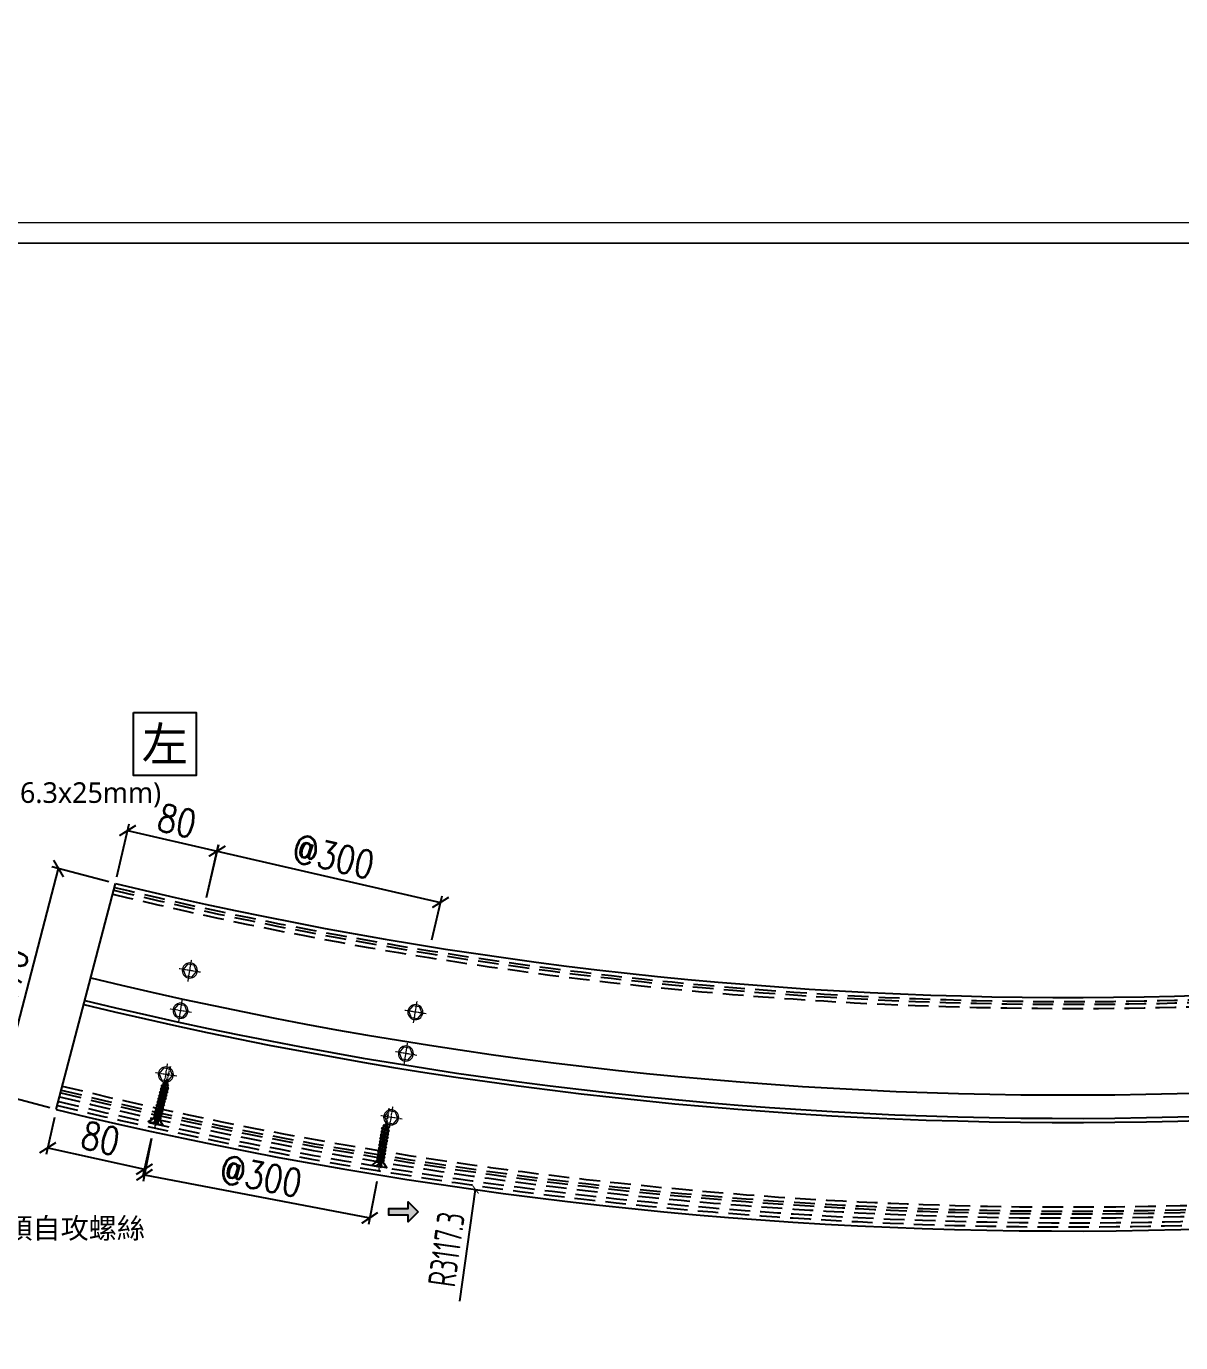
# Model space of a CAD drawing. Extents: x -3378 to 102197, y -3799 to 48702.
# Drawn here: x 16014 to 16854, y -1837 to -879 of the extents above; entities that cross this region are included whole.
import ezdxf
from ezdxf import colors
from ezdxf.entities.mleader import LeaderData, LeaderLine
from ezdxf.enums import TextEntityAlignment as Align
from ezdxf.math import Vec2, Vec3

# ---------------------------------------------------------------- set-up
doc = ezdxf.new("R2010")
doc.units = 0
doc.set_wipeout_variables(frame=1)
for name, pattern in [('CEN1', [9, 6, -1, 1, -1]), ('CENTER', [2, 1.25, -0.25, 0.25, -0.25]), ('DASH', [0.35, 0.25, -0.1]), ('HIDDEN', [0.375, 0.25, -0.125])]:
    doc.linetypes.add(name, pattern=pattern)
for name, color, linetype in [('ARR', 6, 'Continuous'), ('BZ_标注', 4, 'Continuous'), ('DIM', 173, 'Continuous'), ('GM_ANNO_LABL', 4, 'Continuous'), ('GM_ANNO_TEXT', 7, 'Continuous'), ('螺絲 固定五金 FASTENERS', 124, 'Continuous'), ('螺絲、螺栓', 4, 'Continuous'), ('金屬面材 METAL PANEL', 2, 'Continuous'), ('隱藏線 HIDDEN', 8, 'HIDDEN')]:
    doc.layers.add(name, color=color, linetype=linetype)
doc.layers.add('GM_CNST', color=171, linetype='Continuous', lineweight=5, plot=False)
doc.layers.add('GM_SCEW', color=6, linetype='Continuous', lineweight=5)
doc.styles.add('CHINESE', font='ros1.shx', dxfattribs={"width": 0.75, "bigfont": 'hztxt.shx'})
doc.styles.add('GM', font='')
doc.styles.add('GM_ANNO_TEXT', font='simplex.shx', dxfattribs={"width": 0.8})
doc.styles.get('GM').set_extended_font_data('Microsoft JhengHei')
doc.dimstyles.new('F-05', dxfattribs={"dimscale": 5, "dimtxt": 4, "dimasz": 1, "dimexe": 1, "dimexo": 1, "dimgap": 1, "dimtad": 1, "dimdec": 1, "dimzin": 12, "dimdsep": 46, "dimtxsty": 'CHINESE', "dimblk": 'ARCHTICK', "dimcen": 0, "dimclrd": 4, "dimclre": 4, "dimclrt": 1, "dimadec": 0, "dimazin": 3, "dimtfac": 1, "dimtdec": 1, "dimtix": 1, "dimtofl": 0, "dimtmove": 2, "dimatfit": 3, "dimfxl": 1, "dimtolj": 1, "dimtzin": 0, "dimarcsym": 0})
doc.dimstyles.new('GM_DIM', dxfattribs={"dimscale": 0, "dimtxt": 20, "dimasz": 10, "dimexe": 5, "dimexo": 5, "dimgap": 5, "dimtad": 1, "dimdec": 0, "dimdsep": 46, "dimtxsty": 'GM_ANNO_TEXT', "dimblk": 'ARCHTICK', "dimcen": 0, "dimclrd": 4, "dimclre": 4, "dimclrt": 10, "dimadec": 0, "dimazin": 2, "dimtfac": 1, "dimtdec": 0, "dimtix": 1, "dimtofl": 0, "dimtmove": 2, "dimatfit": 3, "dimfxl": 1.5, "dimarcsym": 1})

# ---------------------------------------------------------------- blocks, each defined once
blk = doc.blocks.new('_ArchTick')
at = {"color": 0, "linetype": 'ByBlock', "const_width": 0.15}
blk.add_lwpolyline([(-0.5, -0.5), (0.5, 0.5)], dxfattribs=at)
blk = doc.blocks.new('*D1419')
at = {"layer": 'Defpoints', "color": 0, "transparency": 16777216}
for p in [(16037.55, -1492.13), (16078.95, -1502.96), (16035.94, -1667.43)]:
    blk.add_point(p, dxfattribs=at)
at = {"layer": 'DIM', "color": 4, "lineweight": -2, "transparency": 16777216}
for p, q in [((15994.53, -1656.6), (16037.55, -1492.13)), ((16074.11, -1501.7), (16032.71, -1490.87)), ((16031.1, -1666.17), (15989.7, -1655.34))]:
    blk.add_line(p, q, dxfattribs=at)
at = {"layer": 'DIM', "color": 4, "lineweight": -2, "transparency": 16777216, "xscale": 10, "yscale": 10, "zscale": 10}
for p, rotation in [((16037.55, -1492.13), 75.34429539571796), ((15994.53, -1656.6), 255.3442953957179)]:
    blk.add_blockref('_ArchTick', p, dxfattribs=dict(at, rotation=rotation))
at = {"layer": 'DIM', "color": 10, "transparency": 16777216, "insert": (16001.53, -1570.57), "char_height": 20, "attachment_point": 5, "rotation": 75.3443, "style": 'GM_ANNO_TEXT'}
blk.add_mtext('170', dxfattribs=at)
blk = doc.blocks.new('m6六角自攻(平面)')
at = {"linetype": 'CENTER'}
for p, q in [((8, 0), (-8, 0)), ((0, -8), (0, 8))]:
    blk.add_line(p, q, dxfattribs=at)
blk.add_lwpolyline([(0, 4.95), (4.29, 2.47), (4.29, -2.47), (0, -4.95), (-4.29, -2.47), (-4.29, 2.47)], close=True)
blk.add_circle((0, 0), 5.5)
blk = doc.blocks.new('*D1421')
at = {"layer": 'Defpoints', "color": 0, "transparency": 16777216}
for p in [(16152.94, -1479.46), (16078.95, -1502.96), (16144.09, -1517.95)]:
    blk.add_point(p, dxfattribs=at)
at = {"layer": 'DIM', "color": 4, "lineweight": -2, "transparency": 16777216}
for p, q in [((16080.07, -1498.09), (16088.93, -1459.59)), ((16087.81, -1464.47), (16152.94, -1479.46)), ((16145.21, -1513.08), (16154.07, -1474.58))]:
    blk.add_line(p, q, dxfattribs=at)
at = {"layer": 'DIM', "color": 4, "lineweight": -2, "transparency": 16777216, "xscale": 10, "yscale": 10, "zscale": 10}
for p, rotation in [((16087.81, -1464.47), 167.0401065204466), ((16152.94, -1479.46), 347.0401065204466)]:
    blk.add_blockref('_ArchTick', p, dxfattribs=dict(at, rotation=rotation))
at = {"layer": 'DIM', "color": 10, "transparency": 16777216, "insert": (16123.74, -1457.34), "char_height": 20, "attachment_point": 5, "rotation": 347.04011, "style": 'GM_ANNO_TEXT'}
blk.add_mtext('80', dxfattribs=at)
blk = doc.blocks.new('*D1422')
at = {"layer": 'Defpoints', "color": 0, "transparency": 16777216}
for p in [(16144.09, -1517.95), (16315.43, -1516.77), (16308.04, -1548.95)]:
    blk.add_point(p, dxfattribs=at)
at = {"layer": 'DIM', "color": 4, "lineweight": -2, "transparency": 16777216}
for p, q in [((16145.2, -1513.08), (16154.03, -1474.6)), ((16152.91, -1479.48), (16315.43, -1516.77)), ((16309.16, -1544.08), (16316.55, -1511.89))]:
    blk.add_line(p, q, dxfattribs=at)
at = {"layer": 'DIM', "color": 4, "lineweight": -2, "transparency": 16777216, "xscale": 10, "yscale": 10, "zscale": 10}
for p, rotation in [((16152.91, -1479.48), 167.0768688754306), ((16315.43, -1516.77), 347.0768688754307)]:
    blk.add_blockref('_ArchTick', p, dxfattribs=dict(at, rotation=rotation))
at = {"layer": 'DIM', "color": 10, "transparency": 16777216, "insert": (16237.53, -1483.5), "char_height": 20, "attachment_point": 5, "rotation": 347.07687, "style": 'GM_ANNO_TEXT'}
blk.add_mtext('@300', dxfattribs=at)
blk = doc.blocks.new('A$C4E2A2353')
at = {"layer": 'ARR', "color": 0, "linetype": 'CEN1', "ltscale": 0.5}
blk.add_line((42.86, 0), (-3.62, 0), dxfattribs=at)
at = {"layer": 'ARR', "color": 0, "linetype": 'ByBlock', "ltscale": 0.3}
for p, q in [((0.3, -5.3), (0.3, 5.3)), ((3.1, -2.5), (3.1, 2.5)), ((4.38, 2.15), (3.1, 2.15)), ((3.1, 1.24), (3.82, -2.16)), ((4.71, 2.87), (4.38, 2.15)), ((4.38, 2.15), (5.3, -2.16)), ((4.43, 1.96), (5.34, -2.36)), ((5.34, 2.15), (4.71, 2.87)), ((4.71, 2.87), (5.93, -2.88)), ((4.89, 2.06), (5.8, -2.26)), ((6.82, 2.15), (5.34, 2.15)), ((5.34, 2.15), (6.26, -2.16)), ((5.34, 2.15), (6.26, -2.16)), ((7.15, 2.87), (6.82, 2.15)), ((6.82, 2.15), (7.74, -2.16)), ((6.86, 1.96), (7.78, -2.36)), ((7.78, 2.15), (7.15, 2.87)), ((7.15, 2.87), (8.37, -2.88)), ((7.32, 2.06), (8.24, -2.26)), ((9.26, 2.15), (7.78, 2.15)), ((7.78, 2.15), (8.7, -2.16)), ((7.78, 2.15), (8.7, -2.16)), ((9.59, 2.87), (9.26, 2.15)), ((9.26, 2.15), (10.17, -2.16)), ((9.3, 1.96), (10.21, -2.36)), ((10.22, 2.15), (9.59, 2.87)), ((9.59, 2.87), (10.81, -2.88)), ((9.76, 2.06), (10.67, -2.26)), ((11.7, 2.15), (10.22, 2.15)), ((10.22, 2.15), (11.13, -2.16)), ((10.22, 2.15), (11.13, -2.16)), ((12.02, 2.87), (11.7, 2.15)), ((11.7, 2.15), (12.61, -2.16)), ((11.74, 1.96), (12.65, -2.36)), ((12.66, 2.15), (12.02, 2.87)), ((12.02, 2.87), (13.24, -2.88)), ((12.2, 2.06), (13.11, -2.26)), ((14.13, 2.15), (12.66, 2.15)), ((12.66, 2.15), (13.57, -2.16)), ((12.66, 2.15), (13.57, -2.16)), ((14.46, 2.87), (14.13, 2.15)), ((14.13, 2.15), (15.05, -2.16)), ((14.18, 1.96), (15.09, -2.36)), ((15.09, 2.15), (14.46, 2.87)), ((14.46, 2.87), (15.68, -2.88)), ((14.64, 2.06), (15.55, -2.26)), ((16.57, 2.15), (15.09, 2.15)), ((15.09, 2.15), (16.01, -2.16)), ((15.09, 2.15), (16.01, -2.16)), ((16.9, 2.87), (16.57, 2.15)), ((16.57, 2.15), (17.49, -2.16)), ((16.61, 1.96), (17.53, -2.36)), ((17.53, 2.15), (16.9, 2.87)), ((16.9, 2.87), (18.12, -2.88)), ((17.07, 2.06), (17.99, -2.26)), ((19.01, 2.15), (17.53, 2.15)), ((17.53, 2.15), (18.45, -2.16)), ((17.53, 2.15), (18.45, -2.16)), ((19.34, 2.87), (19.01, 2.15)), ((19.01, 2.15), (19.92, -2.16)), ((19.05, 1.96), (19.96, -2.36)), ((19.97, 2.15), (19.34, 2.87)), ((19.34, 2.87), (20.56, -2.88)), ((19.51, 2.06), (20.42, -2.26)), ((21.45, 2.15), (19.97, 2.15)), ((19.97, 2.15), (20.88, -2.16)), ((19.97, 2.15), (20.88, -2.16)), ((21.77, 2.87), (21.45, 2.15)), ((21.77, 2.87), (21.45, 2.15)), ((21.45, 2.15), (22.36, -2.16)), ((21.45, 2.15), (22.36, -2.16)), ((21.49, 1.96), (22.4, -2.36)), ((21.49, 1.96), (22.4, -2.36)), ((22.41, 2.15), (21.77, 2.87)), ((21.77, 2.87), (22.99, -2.88)), ((22.41, 2.15), (21.77, 2.87)), ((21.77, 2.87), (22.99, -2.88)), ((21.95, 2.06), (22.86, -2.26)), ((21.95, 2.06), (22.86, -2.26)), ((23.88, 2.15), (22.41, 2.15)), ((22.41, 2.15), (23.32, -2.16)), ((23.88, 2.15), (22.41, 2.15)), ((22.41, 2.15), (23.32, -2.16)), ((22.41, 2.15), (23.32, -2.16)), ((22.41, 2.15), (23.32, -2.16)), ((24.21, 2.87), (23.88, 2.15)), ((24.21, 2.87), (23.88, 2.15)), ((23.88, 2.15), (24.8, -2.16)), ((23.88, 2.15), (24.8, -2.16)), ((23.93, 1.96), (24.84, -2.36)), ((23.93, 1.96), (24.84, -2.36)), ((24.84, 2.15), (24.21, 2.87)), ((24.21, 2.87), (25.43, -2.88)), ((24.84, 2.15), (24.21, 2.87)), ((24.21, 2.87), (25.43, -2.88)), ((24.38, 2.06), (25.3, -2.26)), ((24.38, 2.06), (25.3, -2.26)), ((26.32, 2.15), (24.84, 2.15)), ((24.84, 2.15), (25.76, -2.16)), ((26.32, 2.15), (24.84, 2.15)), ((24.84, 2.15), (25.76, -2.16)), ((24.84, 2.15), (25.76, -2.16)), ((24.84, 2.15), (25.76, -2.16)), ((26.65, 2.87), (26.32, 2.15)), ((26.65, 2.87), (26.32, 2.15)), ((26.32, 2.15), (27.24, -2.16)), ((26.32, 2.15), (27.24, -2.16)), ((26.36, 1.96), (27.28, -2.36)), ((26.36, 1.96), (27.28, -2.36)), ((27.28, 2.15), (26.65, 2.87)), ((26.65, 2.87), (27.87, -2.88)), ((27.28, 2.15), (26.65, 2.87)), ((26.65, 2.87), (27.87, -2.88)), ((26.82, 2.06), (27.74, -2.26)), ((26.82, 2.06), (27.74, -2.26)), ((28.91, 1.45), (27.28, 2.15)), ((27.28, 2.15), (28.19, -2.16)), ((27.28, 2.15), (28.19, -2.16)), ((27.28, 2.15), (28.19, -2.16)), ((27.28, 2.15), (28.19, -2.16)), ((29.24, 2.17), (28.91, 1.45)), ((28.91, 1.45), (29.52, -1.46)), ((29.96, 0.99), (29.24, 2.17)), ((29.24, 2.17), (30.16, -2.18)), ((32.25, 0), (29.96, 1.25)), ((29.96, 0.99), (30.39, -1)), ((32.26, 0), (32.25, 0)), ((3.1, -1.02), (3.49, -2.88)), ((3.1, -2.44), (3.49, -2.88)), ((3.49, -2.88), (3.82, -2.16)), ((3.82, -2.16), (5.3, -2.16)), ((5.3, -2.16), (5.93, -2.88)), ((5.93, -2.88), (6.26, -2.16)), ((6.26, -2.16), (7.74, -2.16)), ((7.74, -2.16), (8.37, -2.88)), ((8.37, -2.88), (8.7, -2.16)), ((8.7, -2.16), (10.17, -2.16)), ((10.17, -2.16), (10.81, -2.88)), ((10.81, -2.88), (11.13, -2.16)), ((11.13, -2.16), (12.61, -2.16)), ((12.61, -2.16), (13.24, -2.88)), ((13.24, -2.88), (13.57, -2.16)), ((13.57, -2.16), (15.05, -2.16)), ((15.05, -2.16), (15.68, -2.88)), ((15.68, -2.88), (16.01, -2.16)), ((16.01, -2.16), (17.49, -2.16)), ((17.49, -2.16), (18.12, -2.88)), ((18.12, -2.88), (18.45, -2.16)), ((18.45, -2.16), (19.92, -2.16)), ((19.92, -2.16), (20.56, -2.88)), ((20.56, -2.88), (20.88, -2.16)), ((20.88, -2.16), (22.36, -2.16)), ((22.36, -2.16), (22.99, -2.88)), ((22.36, -2.16), (22.99, -2.88)), ((22.99, -2.88), (23.32, -2.16)), ((22.99, -2.88), (23.32, -2.16)), ((23.32, -2.16), (24.8, -2.16)), ((23.32, -2.16), (24.8, -2.16)), ((24.8, -2.16), (25.43, -2.88)), ((24.8, -2.16), (25.43, -2.88)), ((25.43, -2.88), (25.76, -2.16)), ((25.43, -2.88), (25.76, -2.16)), ((25.76, -2.16), (27.24, -2.16)), ((25.76, -2.16), (27.24, -2.16)), ((27.24, -2.16), (27.87, -2.88)), ((27.24, -2.16), (27.87, -2.88)), ((27.87, -2.88), (28.19, -2.16)), ((27.87, -2.88), (28.19, -2.16)), ((28.19, -2.16), (29.52, -1.46)), ((29.52, -1.46), (30.16, -2.18)), ((30.16, -2.18), (30.39, -1)), ((30.39, -1), (32.25, -0.01)), ((32.25, -0.01), (32.26, 0))]:
    blk.add_line(p, q, dxfattribs=at)
blk.add_lwpolyline([(3.1, 2.5), (0.3, 5.3), (0, 5.3), (0, -5.3), (0.3, -5.3), (3.1, -2.5)], dxfattribs=at)
blk.add_lwpolyline([(0, -1.61, 0.048054), (2.67, -0.68, 0.292428), (3.1, 0, 0.292428), (2.67, 0.68, 0.048054), (0, 1.61, 0.048054)], format="xyb", dxfattribs=at)
blk = doc.blocks.new('*U920')
at = {"layer": '螺絲、螺栓', "color": 0, "linetype": 'ByBlock', "xscale": -1, "rotation": 180}
blk.add_blockref('A$C4E2A2353', (0, 0), dxfattribs=at)
blk = doc.blocks.new('*D1367')
at = {"layer": 'Defpoints', "color": 0, "transparency": 16777216}
for p in [(16035.69, -1668.4), (16105.97, -1684.05), (16099.98, -1710.96)]:
    blk.add_point(p, dxfattribs=at)
at = {"layer": 'DIM', "color": 4, "lineweight": -2, "transparency": 16777216}
for p, q in [((16034.6, -1673.28), (16028.6, -1700.19)), ((16029.69, -1695.31), (16099.98, -1710.96)), ((16104.89, -1688.93), (16098.89, -1715.84))]:
    blk.add_line(p, q, dxfattribs=at)
at = {"layer": 'DIM', "color": 4, "lineweight": -2, "transparency": 16777216, "xscale": 10, "yscale": 10, "zscale": 10}
for p, rotation in [((16029.69, -1695.31), 167.4440055240021), ((16099.98, -1710.96), 347.444005524002)]:
    blk.add_blockref('_ArchTick', p, dxfattribs=dict(at, rotation=rotation))
at = {"layer": 'DIM', "color": 10, "transparency": 16777216, "insert": (16068.1, -1688.49), "char_height": 20, "attachment_point": 5, "rotation": 347.44401, "style": 'GM_ANNO_TEXT'}
blk.add_mtext('80', dxfattribs=at)
blk = doc.blocks.new('*D1368')
at = {"layer": 'Defpoints', "color": 0, "transparency": 16777216}
for p in [(16106.06, -1683.65), (16269.94, -1715), (16263.94, -1746.38)]:
    blk.add_point(p, dxfattribs=at)
at = {"layer": 'DIM', "color": 4, "lineweight": -2, "transparency": 16777216}
for p, q in [((16105.13, -1688.56), (16099.12, -1719.94)), ((16100.06, -1715.03), (16263.94, -1746.38)), ((16269, -1719.91), (16263, -1751.29))]:
    blk.add_line(p, q, dxfattribs=at)
at = {"layer": 'DIM', "color": 4, "lineweight": -2, "transparency": 16777216, "xscale": 10, "yscale": 10, "zscale": 10}
for p, rotation in [((16100.06, -1715.03), 169.1711594727385), ((16263.94, -1746.38), 349.1711594727384)]:
    blk.add_blockref('_ArchTick', p, dxfattribs=dict(at, rotation=rotation))
at = {"layer": 'DIM', "color": 10, "transparency": 16777216, "insert": (16184.82, -1715.97), "char_height": 20, "attachment_point": 5, "rotation": 349.17116, "style": 'GM_ANNO_TEXT'}
blk.add_mtext('@300', dxfattribs=at)
blk = doc.blocks.new('TK')
at = {"lineweight": 0}
blk.add_3dface([(3, 5), (415, 5), (415, 294), (3, 294)], dxfattribs=at)
at = {"layer": 'GM_CNST'}
blk.add_lwpolyline([(3, 294), (415, 294), (415, 30.55), (3, 30.55)], close=True, dxfattribs=at)
at = {"layer": 'GM_CNST', "linetype": 'Continuous', "lineweight": 0}
blk.add_3dface([(420, 0), (0, 0), (0, 297), (420, 297)], dxfattribs=at)
at = {"layer": 'GM_ANNO_TEXT', "style": 'GM'}
for tag, p in [('業主', (283.43, 26.37)), ('圖名', (283.48, 9.14))]:
    blk.add_attdef(tag, text='', height=2.56, dxfattribs=at).set_placement(p, align=Align.MIDDLE_LEFT)
for tag, p in [('繪圖者', (109.3, 23.05)), ('比例尺', (166.71, 23.04)), ('設計者', (109.3, 9.56)), ('單位', (138.49, 9.62)), ('日期', (166.62, 9.45))]:
    blk.add_attdef(tag, text='', height=2.56, dxfattribs=at).set_placement(p, align=Align.CENTER)
for p in [(389.45, 19.37), (359.78, 12.56), (389.45, 13.69), (389.45, 8.01)]:
    blk.add_attdef('加工編號', text='', height=2.56, dxfattribs=at).set_placement(p, align=Align.MIDDLE)
blk = doc.blocks.new('*D1449')
at = {"layer": 'Defpoints', "color": 0, "ltscale": 10, "transparency": 16777216}
for p in [(16773.47, 1361.4), (16340.95, -1725.78)]:
    blk.add_point(p, dxfattribs=at)
at = {"layer": 'DIM', "color": 4, "lineweight": -2, "ltscale": 10, "transparency": 16777216}
blk.add_line((16329.57, -1806.99), (16340.95, -1725.78), dxfattribs=at)
at = {"layer": 'DIM', "color": 4, "lineweight": -2, "ltscale": 10, "transparency": 16777216, "xscale": 5, "yscale": 5, "zscale": 5, "rotation": 82.02466003238773}
blk.add_blockref('_ArchTick', (16340.95, -1725.78), dxfattribs=at)
at = {"layer": 'DIM', "color": 1, "ltscale": 10, "transparency": 16777216, "insert": (16319.71, -1769.26), "char_height": 20, "attachment_point": 5, "rotation": 82.02466, "style": 'CHINESE'}
blk.add_mtext('\\A1;R3117.3', dxfattribs=at)
blk = doc.blocks.new('_Dot')
at = {"color": 0, "linetype": 'ByBlock', "lineweight": -2}
blk.add_line((-0.5, 0), (-1, 0), dxfattribs=at)
at = {"color": 0, "linetype": 'ByBlock', "const_width": 0.5}
blk.add_lwpolyline([(-0.25, 0, 1), (0.25, 0, 1)], format="xyb", close=True, dxfattribs=at)
blk = doc.blocks.new('*U1292')
blk.add_wipeout([(-1.6, 1.6), (1.6, 1.6), (1.6, -1.6), (-1.6, -1.6)])
blk.add_lwpolyline([(-1.6, 1.6), (1.6, 1.6), (1.6, -1.6), (-1.6, -1.6)], close=True)
at = {"layer": 'GM_ANNO_TEXT', "ltscale": 0.3, "style": 'GM', "flags": 8}
blk.add_attdef('01', text='', height=1.725, dxfattribs=at).set_placement((0, 0), align=Align.MIDDLE_CENTER)
blk = doc.blocks.new('*U1468')
blk.add_hatch(color=256).paths.add_polyline_path([(0, 0), (6.35, -6.35), (6.35, -2.16), (18.62, -2.16), (18.62, 2.16), (6.35, 2.16), (6.35, 6.35)])
at = {"color": 0, "linetype": 'Continuous'}
blk.add_lwpolyline([(0, 0), (6.35, -6.35), (6.35, -2.16), (18.62, -2.16), (18.62, 2.16), (6.35, 2.16), (6.35, 6.35)], close=True, dxfattribs=at)

msp = doc.modelspace()

# ---------------------------------------------------------------- linework, layer by layer
at = {"layer": '金屬面材 METAL PANEL'}
msp.add_line((16035.937, -1667.432), (16078.954, -1502.938), dxfattribs=at)
for radius, start, end in [(2947.331, 256.370594, 283.99649), (3018.331, 256.346459, 284.019847), (3038.331, 256.339864, 284.026229), (3035.331, 256.340848, 284.025277), (3117.331, 256.314642, 284.050638)]:
    msp.add_arc((16773.466, 1361.397), radius, start, end, dxfattribs=at)
at = {"layer": '隱藏線 HIDDEN', "linetype": 'HIDDEN', "ltscale": 60}
for radius, start, end in [(2952.331, 256.370594, 283.99649), (2950.331, 256.370594, 283.99649), (2955.331, 256.370594, 283.99649), (3099.831, 256.318547, 284.046859), (3111.331, 256.315576, 284.049734), (3107.831, 256.317607, 284.047768), (3104.831, 256.318547, 284.046859), (3102.831, 256.318547, 284.046859), (3114.331, 256.315576, 284.049734)]:
    msp.add_arc((16773.466, 1361.397), radius, start, end, dxfattribs=at)

# ---------------------------------------------------------------- block references
at = {"xscale": 5, "yscale": 5, "zscale": 5}
msp.add_blockref('TK', (15492.414, -2506.983), dxfattribs=at)
at = {"layer": 'BZ_标注', "xscale": -1.15794349234784, "yscale": 1.157943492362392, "zscale": 1.157943492357573}
msp.add_blockref('*U1468', (16299.265, -1742.006), dxfattribs=at)
at = {"layer": 'GM_SCEW', "color": 0, "linetype": 'DASH', "ltscale": 0.3, "xscale": -1, "rotation": 80.64688608321715}
for p in [(16133.026, -1566.357), (16115.628, -1641.976)]:
    msp.add_blockref('m6六角自攻(平面)', p, dxfattribs=at)
at = {"layer": 'GM_SCEW', "ltscale": 0.3, "xscale": -1, "rotation": 80.64688608321715}
for p in [(16126.317, -1595.595), (16290.236, -1626.765)]:
    msp.add_blockref('m6六角自攻(平面)', p, dxfattribs=at)
at = {"layer": 'GM_SCEW', "linetype": 'DASH', "ltscale": 0.3, "xscale": -1, "rotation": 80.64688608321715}
for p in [(16297.113, -1596.579), (16279.533, -1673.208)]:
    msp.add_blockref('m6六角自攻(平面)', p, dxfattribs=at)
at = {"layer": '螺絲 固定五金 FASTENERS'}
for p, rotation in [((16108.164, -1677.773), 75.66542032697761), ((16270.913, -1709.079), 80.78370467107655)]:
    msp.add_blockref('*U920', p, dxfattribs=dict(at, rotation=rotation))

# ---------------------------------------------------------------- dimensions: what is measured, and where the dimension line sits
at = {"layer": 'DIM', "ltscale": 10}
dim = msp.add_radius_dim(center=(16773.466, 1361.397), mpoint=(16340.946, -1725.783), dimstyle='F-05', dxfattribs=at)
dim.commit()
dim.dimension.update_dxf_attribs({"geometry": '*D1449', "text_midpoint": (16319.708, -1769.257)})
at = {"layer": 'DIM', "color": 1}
for p1, p2, distance, text, picture, middle in [((16078.949, -1502.961), (16144.086, -1517.951), 39.499, '80', '*D1421', (16123.74, -1457.344)), ((16035.686, -1668.396), (16105.974, -1684.051), -27.571, '80', '*D1367', (16068.097, -1688.494)), ((16106.065, -1683.653), (16269.944, -1715), -31.948, '@300', '*D1368', (16184.82, -1715.973))]:
    dim = msp.add_aligned_dim(p1=p1, p2=p2, distance=distance, text=text, dimstyle='GM_DIM', override={"dimscale": 1}, dxfattribs=at)
    dim.commit()
    dim.dimension.update_dxf_attribs({"geometry": picture, "text_midpoint": middle})
dim = msp.add_linear_dim(base=(16315.43, -1516.766), p1=(16144.086, -1517.951), p2=(16308.044, -1548.954), angle=167.076869, text='@300', dimstyle='GM_DIM', override={"dimscale": 1}, dxfattribs=at)
dim.commit()
dim.dimension.update_dxf_attribs({"geometry": '*D1422', "text_midpoint": (16237.527, -1483.501)})
dim = msp.add_aligned_dim(p1=(16035.937, -1667.432), p2=(16078.949, -1502.961), distance=42.795, dimstyle='GM_DIM', override={"dimscale": 1}, dxfattribs=at)
dim.commit()
dim.dimension.update_dxf_attribs({"geometry": '*D1419', "text_midpoint": (16001.528, -1570.574)})

# ---------------------------------------------------------------- leaders
at = {"layer": 'GM_ANNO_LABL'}
ml = msp.add_multileader_mtext('Standard', dxfattribs=at)
ml.set_content('{\\fMicrosoft JhengHei|b0|i0|c136|p34;平頭自攻螺絲(M6.3x25mm)}', color=256, style='GM')
ml.set_leader_properties()
ml.set_arrow_properties(name='DOT')
ml.build(insert=Vec2(0, 0))
ml.multileader.update_dxf_attribs({"arrow_head_size": 3})
ctx = ml.context
ctx.base_point, ctx.char_height, ctx.arrow_head_size, ctx.plane_origin = Vec3(15861.161, -1438.551), 15, 3, Vec3(15887.941, -1501.151)
notes = []
notes.append((ctx, [(0, (1, 1, 0), (15825.584, -1438.551), (1, 0), 35.576, [(0, [(15776.504, -1537.912)], 0, [])])]))
ctx.mtext.insert, ctx.mtext.flow_direction = Vec3(15863.161, -1429.347), 5
ml = msp.add_multileader_mtext('Standard', dxfattribs=at)
ml.set_content('{\\fMicrosoft JhengHei|b0|i0|c136|p34;\\C0;M6.3x\\fMicrosoft JhengHei|b0|i0|c134|p34;25\\fMicrosoft JhengHei|b0|i0|c136|p34;mm平頭自攻螺絲}', color=256, style='GM')
ml.set_leader_properties()
ml.set_arrow_properties(name='DOT')
ml.build(insert=Vec2(0, 0))
ml.multileader.update_dxf_attribs({"arrow_head_size": 3})
ctx = ml.context
ctx.base_point, ctx.char_height, ctx.arrow_head_size, ctx.plane_origin = Vec3(15861.161, -1754.456), 15, 3, Vec3(15887.702, -1680.782)
notes.append((ctx, [(0, (1, 1, 0), (15825.584, -1754.456), (1, 0), 35.576, [(0, [(15745.542, -1648.535)], 0, [])])]))
ctx.mtext.insert, ctx.mtext.flow_direction = Vec3(15863.161, -1746.379), 5
for ctx, leaders in notes:
    for number, flags, end, landing, length, lines in leaders:
        leader = LeaderData()
        leader.index, (leader.has_last_leader_line, leader.has_dogleg_vector, leader.attachment_direction) = number, flags
        leader.last_leader_point, leader.dogleg_vector, leader.dogleg_length = Vec3(end), Vec3(landing), length
        for number, points, colour, breaks in lines:
            line = LeaderLine()
            line.index, line.vertices, line.color, line.breaks = number, Vec3.list(points), colors.encode_raw_color(colour), breaks
            leader.lines.append(line)
        ctx.leaders.append(leader)

# ---------------------------------------------------------------- next in the draw order: block references
at = {"layer": 'GM_ANNO_LABL', "ltscale": 0.3, "xscale": 14.28571431275816, "yscale": 14.28571431275816, "zscale": 14.28571431275816}
msp.add_blockref('*U1292', (16114.894, -1401.455), dxfattribs=at).add_auto_attribs({'01': '左'})

doc.saveas('drawing.dxf')
